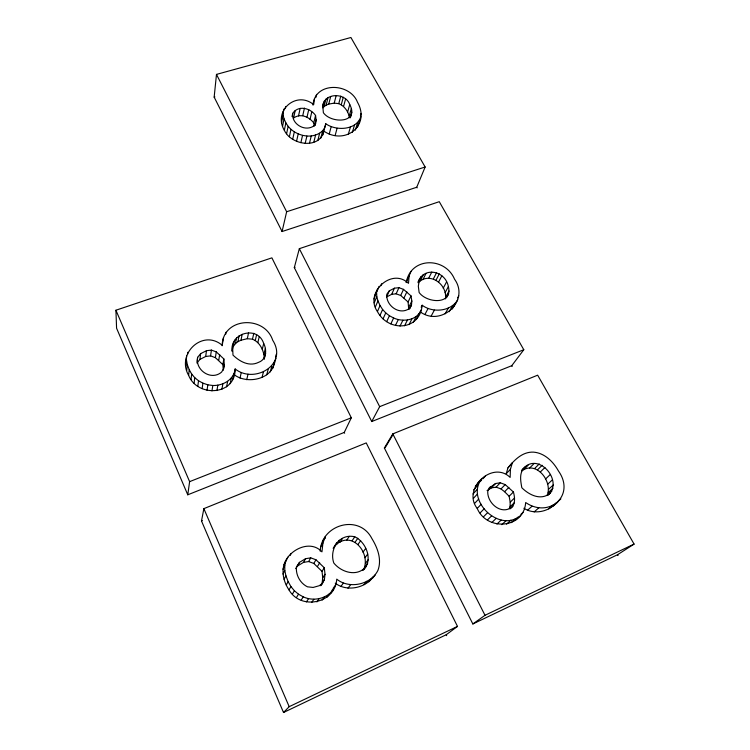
<?xml version="1.0" encoding="UTF-8"?>
<svg xmlns="http://www.w3.org/2000/svg" width="750" height="750" viewBox="0 0 750 750"><rect width="100%" height="100%" fill="white"/><g stroke="black" fill="none" stroke-linecap="round" stroke-linejoin="round"><path stroke-width="1.12" d="M420.084 311.756C441.038 327.356 470.175 300.806 454.528 279.159C445.2 256.837 410.709 256.641 406.2 282.609L411.028 271.359M222.159 345.75C222.459 317.119 264.45 314.887 272.709 340.256C288.291 364.556 254.475 384.319 235.162 368.962C235.547 395.766 197.334 397.5 188.625 375.356C176.137 353.85 202.688 328.65 222.225 345.291M185.916 365.906L186.628 356.034M510.422 469.284L510.141 477.422C492.384 460.05 461.822 489.084 477.216 508.425C486.825 531.337 523.95 528.853 525.666 502.528C549.178 518.709 575.794 495.356 558.469 471.009C553.284 461.709 544.688 453.038 533.55 452.137C522.469 451.594 514.397 459.956 507.966 467.869L506.184 473.756L510.422 469.284L512.212 463.341M510.009 508.903C515.747 505.237 514.978 497.7 513.431 492.009L505.209 484.603L500.269 482.794L495.544 483.525L488.906 488.241M292.716 113.334C291.347 124.144 305.212 132.272 314.053 125.766L315.628 123.309L316.125 119.869L315.562 115.453C310.406 108.028 298.444 104.878 292.716 113.334L292.041 116.55M509.297 508.556L510.037 506.841L510.216 502.162L509.119 496.256L504.591 491.719L501 488.934L496.116 487.134L491.438 487.875L487.078 490.575M197.644 357.319C194.944 370.172 211.219 381.141 221.597 372.094L223.528 368.897L224.278 364.509L223.856 358.941L216.281 351.891L211.425 350.1L206.475 350.7L200.653 353.644L197.644 357.319L196.941 363.047M314.513 98.662L313.678 104.616C296.316 90.263 272.784 110.925 284.344 130.303C291.056 145.144 319.603 149.747 323.85 131.119C345.141 145.612 370.734 125.409 357.488 102.234C349.997 82.575 314.625 81.487 313.003 105.141M409.088 276.394L408.497 283.35C391.584 267.056 364.191 293.147 377.428 311.541C388.2 332.062 419.681 331.078 422.175 305.231C432.6 313.125 450.909 311.634 457.725 299.775M547.772 495.347C564.806 481.406 537.056 449.128 521.663 470.512M408.712 309.056L408.094 301.969L411.019 295.912L403.538 289.369L398.934 287.681L394.434 288.188L389.306 290.841L386.822 294.197C385.556 305.841 400.256 316.163 409.941 307.997L411.488 305.072L411.844 301.041L411.019 295.912M551.925 491.016L547.209 495.244C552.778 481.462 536.541 460.294 521.822 470.822M187.528 354.581L187.762 352.275M214.162 97.134L216.478 74.4L350.906 37.5L425.138 167.006L416.737 187.256L282.075 231.525L214.162 97.134L214.894 96.928M186.769 370.425L187.35 364.753L186.487 360.188M188.625 375.356L189.225 369.731L187.35 364.753M234.047 374.559C246.591 384.572 272.231 379.65 274.528 361.988M325.397 536.456L322.941 542.972L321.956 551.869C312.113 541.106 295.613 547.05 287.887 557.184C280.209 566.944 282.469 580.303 289.022 589.941C300.909 610.678 335.447 603.3 336.741 579.131C349.144 589.35 370.772 584.756 377.916 570.422C381.984 559.65 377.653 547.95 371.934 538.65C359.184 513.488 321.244 524.475 320.212 551.222M191.044 379.613L191.672 374.034L189.225 369.731M324.422 579.45L325.012 574.284L324.3 567.769L315.966 559.772L310.744 557.85L305.531 558.713L299.503 562.35L296.484 566.756C295.538 574.8 300.15 583.303 307.462 586.819L313.116 587.447L319.294 585.703L322.519 583.266L324.422 579.45L320.719 585.741M322.134 582.909L322.725 577.8L322.022 571.359L313.8 563.447L308.634 561.544L303.488 562.397L297.516 566.006L295.725 568.622M194.1 383.25L194.775 377.709L191.672 374.034M197.541 362.316L199.922 359.4L200.653 353.644M323.391 103.266L322.875 107.306L323.381 112.725C331.219 123.825 359.653 123.309 349.744 104.531C345.722 92.588 324.872 92.522 322.856 105.412M197.803 386.269L198.516 380.747L194.775 377.709M199.922 359.4L205.688 356.475L206.475 350.7M202.144 388.641L202.912 383.156L198.516 380.747M187.772 494.803L189.619 481.641L115.922 310.228L271.894 257.85L351.319 417.787L344.25 432.431L187.772 494.803L116.578 328.209L115.922 310.228M419.587 278.756L418.322 286.191L419.128 292.491C426.778 303.169 452.953 305.212 448.387 286.594C445.397 270.816 424.125 266.212 418.097 281.841M205.688 356.475L210.572 355.884L211.425 350.1M445.434 298.903C447.712 284.541 429.628 271.088 418.116 282.703L421.125 276.516M207.028 390.3L207.844 384.825L202.912 383.156M232.069 350.991C229.894 332.681 257.887 325.238 263.7 343.509C267.122 349.884 266.372 359.709 258.581 362.334C249.225 366.966 239.756 361.575 232.988 355.116L232.678 348.281L233.466 343.134M519.938 515.981C498.806 533.222 464.878 499.341 481.875 478.725M224.278 364.509L223.284 370.153L222.863 364.631L215.381 357.647L216.281 351.891M211.95 390.956L212.822 385.491C222.872 385.847 233.944 379.725 235.162 368.962M218.737 360.309L219.684 354.581M366.309 566.231C357.722 577.312 341.559 572.634 333.797 562.997C329.016 549.309 339.384 533.081 354.778 536.784C366.056 541.969 373.369 559.997 363.544 569.812C371.522 552.431 350.653 528.638 334.397 546.375M222.516 343.603L223.491 337.725M225.722 334.2L226.059 332.222M216.909 390.6L217.838 385.144M222.863 364.631L223.856 358.941M221.897 389.25L222.881 383.775M232.134 351.169L232.678 348.281M232.378 348.956L234.722 340.181M226.603 386.859L227.644 381.375M201.506 520.978L203.859 508.641L366.234 442.913L457.5 626.4L446.212 634.744L283.519 712.5L201.506 520.978L202.397 520.622M233.625 346.022L235.472 343.594L236.597 337.725M235.472 343.594L237.928 341.653L239.081 335.766M230.194 383.616L231.272 378.094M282.675 115.491L283.941 109.031M281.653 122.737L283.097 111.966M418.228 315.75L418.669 313.472M285.244 108.609L285.666 106.453M282.562 126.347L284.044 118.875L283.125 115.247M232.669 379.509L233.775 373.959M237.928 341.653L240.994 340.2L242.175 334.312M284.344 130.303L285.853 122.859L284.044 118.875M286.603 133.744L288.131 126.337L285.853 122.859M289.397 136.716L290.953 129.328L288.131 126.337M295.2 110.531L293.606 118.031C300.525 112.95 309.037 116.859 313.772 122.897L314.194 126.188M240.994 340.2L247.303 338.709L248.559 332.812M240.047 378.094L241.237 372.544M292.716 139.219L294.309 131.85L290.953 129.328M298.528 115.903L300.159 108.384M374.034 299.025L377.362 289.472M264.206 358.903C264.3 351.047 260.034 342.225 252.487 339.178L253.8 333.291M296.578 141.234L298.209 133.884L294.309 131.85M302.766 115.584L304.444 108.075M255.281 340.481L256.622 334.603M300.881 142.697L302.55 135.366L298.209 133.884M246.741 379.706L248.006 374.175M307.013 117.131L308.728 109.641M282.075 231.525L286.65 211.744L216.478 74.4M257.841 342.6L259.209 336.741M310.031 119.353L311.784 111.881M282.947 569.241L284.756 565.613L285.787 561.178L283.969 564.853M305.184 143.372L306.9 136.041C314.897 136.631 324.862 132.769 325.744 123.731C336.019 131.147 356.381 130.378 360.834 116.691M315.797 97.641L316.556 94.388M313.772 122.897L315.562 115.453M309.488 143.25L311.25 135.928M314.85 125.166L316.125 119.869M315.113 125.419L315.628 123.309M262.275 349.303L263.7 343.509M313.781 142.341L315.581 135.019M322.781 107.419L324.375 100.969M323.034 107.869L324.047 106.622L325.922 99.084M324.047 106.622L326.128 105.159L328.022 97.613M263.925 354.15L265.369 348.403M317.794 140.606L319.631 133.275M326.128 105.159L328.753 104.1L330.666 96.553M264.253 359.062L265.659 353.194M320.803 138.159L322.678 130.819M322.828 134.991L325.744 123.731M262.087 377.147L263.522 371.597M328.753 104.1L334.219 103.125L336.178 95.578M329.203 134.109L331.153 126.75M294.309 267.619L299.334 248.681L439.266 201.684L523.8 349.734L511.744 365.709L371.747 421.528L294.309 267.619L295.069 267.356M349.434 117.787C348.609 111.834 344.484 105.853 338.756 103.65L340.772 96.112M266.719 374.822L268.2 369.253M341.241 104.775L343.275 97.247M454.322 305.756L454.847 303.825M270.291 371.859L271.819 366.272M335.091 135.6L337.097 128.259M343.538 106.537L345.6 99.019M275.531 357.084L276.309 354.244M272.822 368.269L274.369 362.653M274.303 364.041L275.869 358.387M347.634 112.003L349.744 104.531M349.237 115.903L351.356 108.45M350.241 117.562L351.769 112.256M350.353 117.797L351.272 114.628M281.625 119.475L282.469 116.559M348.375 134.062L350.512 126.722M352.341 132.366L354.516 125.025M355.369 130.134L357.562 122.784M360.45 115.537L361.088 113.419M357.45 127.369L359.672 120.009M376.472 292.566L379.059 286.406M380.822 285.769L381.694 283.706M374.222 302.812L376.8 296.737L376.613 292.913M375.347 306.984L377.953 300.938L376.8 296.737M377.428 311.541L380.053 305.531L377.953 300.938M389.306 290.841L386.606 296.962L391.688 294.319L396.141 293.812L400.688 295.481L408.094 301.969M379.969 315.478L382.622 309.506L380.053 305.531M391.688 294.319L394.434 288.188M383.053 318.844L385.753 312.909L382.622 309.506M396.141 293.812L398.934 287.681M386.681 321.647L389.419 315.731L385.753 312.909M400.688 295.481L403.538 289.369M390.853 323.869L393.628 317.981C403.003 322.359 417.122 320.4 421.275 309.816M403.978 297.966L406.866 291.872M395.456 325.444L398.287 319.566M420.234 280.941L423.263 274.734M408.891 307.059L411.844 301.041M400.031 326.081L402.909 320.222M422.944 279.628L426 273.412M409.519 309.056L411.488 305.072M286.05 560.897L287.887 557.184M404.559 325.8L407.484 319.941M330.647 593.306L332.597 589.397M290.109 555.497L291.047 553.622M428.644 278.316L431.756 272.1M409.05 324.6L412.013 318.731M282.984 574.069L284.803 570.497L284.756 565.613M433.453 278.784L436.613 272.578M413.194 322.453L416.203 316.575M421.153 307.228L422.175 305.231M436.116 280.012L439.303 273.816M416.25 319.5L419.288 313.594M284.091 579.328L285.919 575.812L284.803 570.497M438.628 281.981L441.844 275.803M424.903 314.513L428.025 308.578M371.747 421.528L379.669 406.65L523.8 349.734M443.212 288.206L446.484 282.075M286.266 585.037L288.131 581.578L285.919 575.812M431.175 316.059L434.363 310.134M445.097 292.688L448.387 286.594M297.516 566.006L299.503 562.35M445.697 297.066L449.006 291.009M446.4 297.806L448.603 293.784M374.784 295.603L375.909 293.578M303.488 562.397L305.531 558.713M289.022 589.941L290.916 586.538L288.131 581.578M445.097 313.837L448.425 307.913M523.125 469.022C519.253 474.497 520.753 481.622 521.822 487.734C529.116 495 540.862 500.953 550.125 493.238M449.184 311.737L452.559 305.803M457.65 297.881L458.784 295.875M452.259 309.047L455.653 303.094M308.634 561.544L310.744 557.85M292.425 594.094L294.366 590.737L290.916 586.538M320.7 546.816L322.941 542.972M335.241 583.153C346.688 592.087 365.484 588.206 373.509 576.525M313.8 563.447L315.966 559.772M384.375 448.012L392.803 433.894L537.656 375.178L634.078 544.097L617.55 554.719L472.847 623.962L384.375 448.012L385.162 447.694L393.619 433.556M296.484 597.488L298.472 594.178L294.366 590.737M317.475 566.456L319.688 562.809M490.256 486.806L487.8 490.809C486.638 503.325 502.331 516.347 512.897 506.156M333.15 548.325L336.797 542.531M301.181 600.131L303.234 596.85C313.238 601.566 326.316 598.922 333.047 589.969M336.9 544.031L339.328 540.169M340.069 542.241L342.534 538.359M322.022 571.359L324.3 567.769M306.422 601.903L308.541 598.65M346.678 540.3L349.209 536.4M322.725 577.8L325.012 574.284M321.384 584.972L322.519 583.266M352.172 540.675L354.778 536.784M311.672 602.503L313.847 599.259M355.181 542.1L357.816 538.219M316.903 601.931L319.144 598.678M357.984 544.491L360.656 540.637M322.125 600.178L324.431 596.906M333.084 588.422L335.512 585.028M327 597.225L329.363 593.925M362.981 552.169L365.728 548.4M340.828 586.528L343.341 583.116M364.95 557.766L367.725 554.062M365.466 563.306L368.25 559.659M347.972 588.188L350.578 584.803M364.894 566.831L367.678 563.222M362.784 570.459L364.153 568.688M364.078 584.681L366.872 581.269M368.869 581.812L371.719 578.362M372.516 578.241L375.394 574.753M507.966 467.869L512.334 462.731M515.513 519.994L517.978 517.153M475.303 486.319L479.222 481.959M482.869 478.847L485.522 475.903M473.672 489.928L477.581 485.597M473.044 493.941L476.953 489.647M323.137 540.366L325.359 537.947M473.419 498.356L477.347 494.1M474.816 503.184L478.762 498.984M491.438 487.875L495.544 483.525M496.116 487.134L500.269 482.794M523.894 508.238C533.775 514.875 548.475 511.931 556.05 503.053M477.216 508.425L481.2 504.281M283.519 712.5L289.191 706.678L457.5 626.4M501 488.934L505.209 484.603M480.094 512.944L484.116 508.837M521.625 470.616L525.281 466.875M523.688 469.744L528.103 465.253M504.591 491.719L508.837 487.425M529.622 468.028L534.103 463.528M483.516 516.778L487.584 512.709M534.712 468.422L539.25 463.922M509.119 496.256L513.431 492.009M537.581 469.762L542.147 465.281M487.481 519.928L491.597 515.897M540.328 471.975L544.931 467.512M510.216 502.162L514.556 497.972M491.991 522.384L496.163 518.381M510.037 506.841L514.378 502.697M496.931 524.062L501.159 520.087M545.466 479.072L550.134 474.675M501.797 524.663L506.072 520.697M547.669 484.228L552.375 479.887M506.559 524.184L510.9 520.209M511.238 522.638L515.625 518.653M520.819 514.416L523.041 512.391M548.531 489.309L553.256 485.016M527.475 510.338L532.013 506.241M548.25 492.534L552.975 488.269M534.169 511.931L538.781 507.844M548.738 508.875L553.509 504.778M558.469 500.981L560.878 498.9M552.947 506.297L557.756 502.172M477.928 483.122L481.537 480.328M472.847 623.962L485.016 615.291L634.078 544.097M189.619 481.641L351.319 417.787M286.65 211.744L425.138 167.006M247.303 338.709L252.487 339.178M334.219 103.125L338.756 103.65M207.844 384.825L212.822 385.491M302.55 135.366L306.9 136.041M210.572 355.884L215.381 357.647M389.419 315.731L393.628 317.981M298.472 594.178L303.234 596.85M416.737 187.256L417.094 187.894M511.744 365.709L512.156 366.441M617.55 554.719L618.019 555.553M299.334 248.681L379.669 406.65M392.803 433.894L485.016 615.291M446.212 634.744L446.653 635.653M344.25 432.431L344.644 433.219M203.859 508.641L289.191 706.678"/></g></svg>
